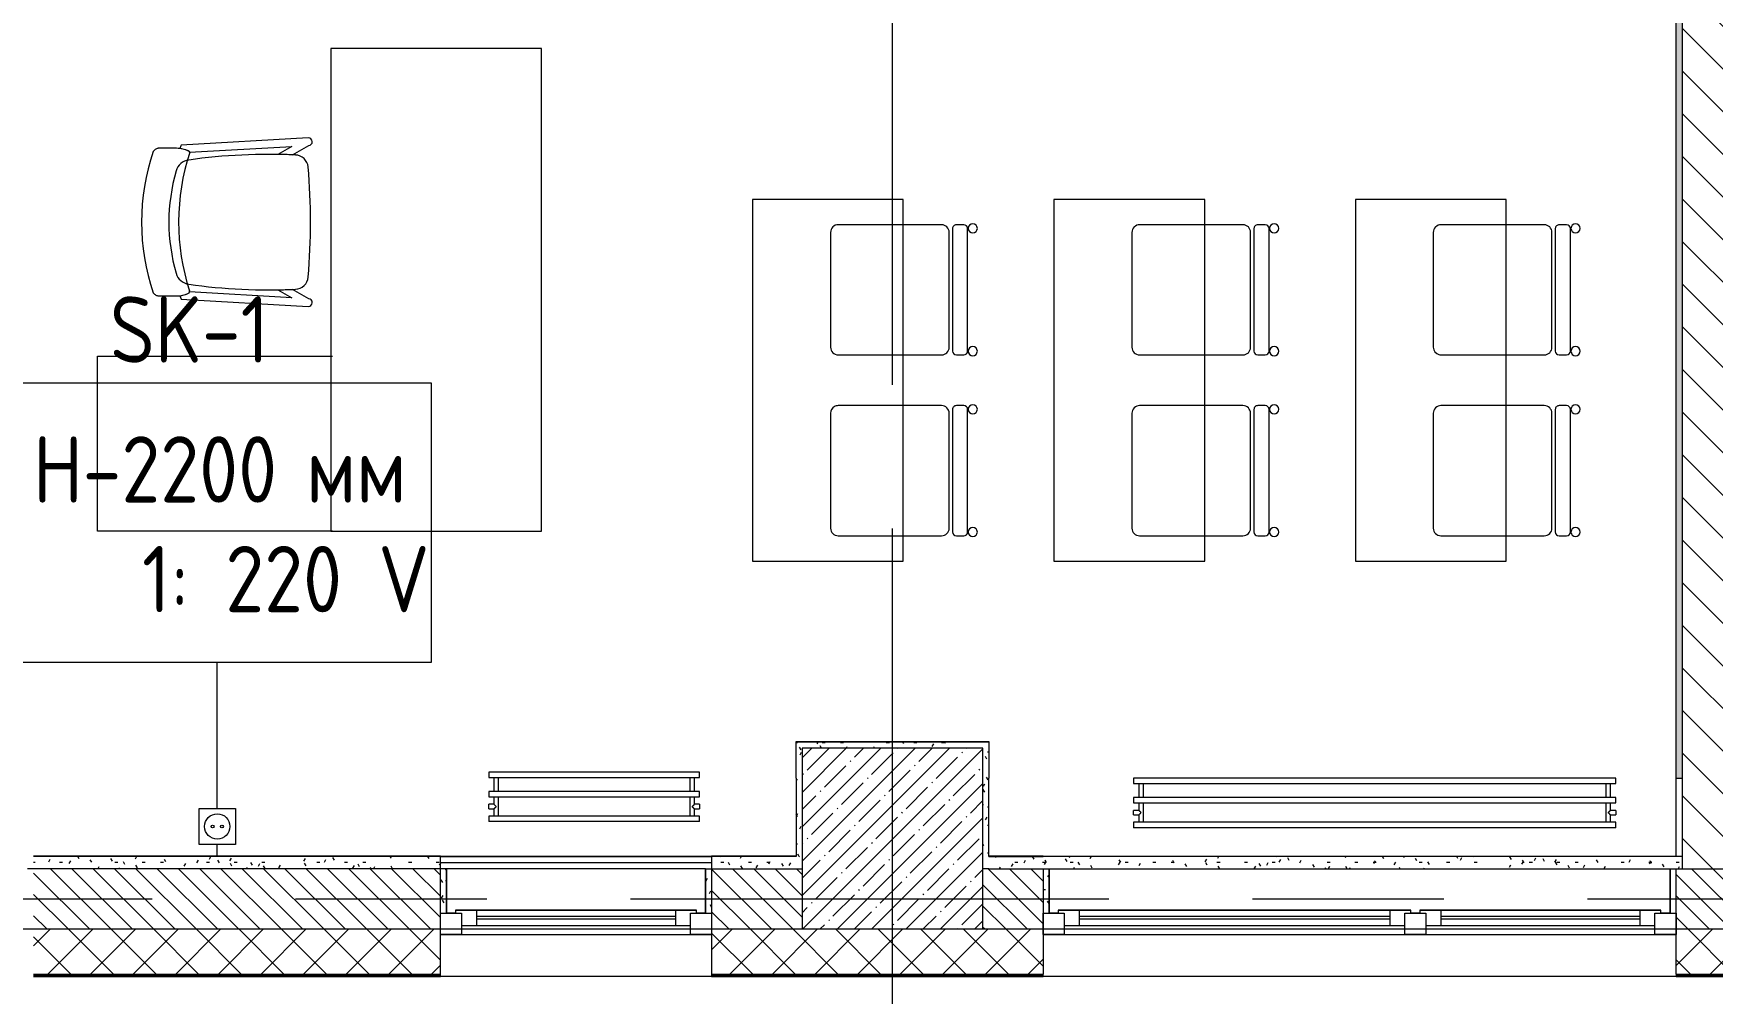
# Model space of a CAD drawing. Header units: millimetres. Extents: x -5714 to 188114, y -8553 to 29000.
# Drawn here: x 19360 to 24931, y -314 to 2870 of the extents above; entities that cross this region are included whole.
import ezdxf

# ---------------------------------------------------------------- set-up
doc = ezdxf.new("R2010")
doc.units = ezdxf.units.MM
doc.linetypes.add('Осевая', pattern=[3175, 635, -476.25, 1587.5, -476.25])
for name, color, linetype, lineweight in [('A-DETL', 7, 'Continuous', 9), ('A-DETL-GENF', 7, 'Continuous', 9), ('A-GLAZ', 7, 'Continuous', 9), ('A-GLAZ-1', 7, 'Continuous', 13), ('A-WALL', 7, 'Continuous', 9), ('E-ELEC-FIXT-IDEN', 7, 'Continuous', 9), ('I-WALL', 7, 'Continuous', 9), ('M-EQPM', 7, 'Continuous', 9), ('S-COLS', 7, 'Continuous', 9), ('Оси', 7, 'Continuous', 9), ('Оси-2', 7, 'Осевая', 9), ('Электрические приборы', 7, 'Continuous', 9)]:
    doc.layers.add(name, color=color, linetype=linetype, lineweight=lineweight)
for name, color, linetype, lineweight, true_color in [('A-WALL-1', 7, 'Continuous', 9, 0x3c3c3c), ('A-WALL-FNSH-1', 7, 'Continuous', 9, 0x3c3c3c), ('I-FURN-1', 7, 'Continuous', 9, 0xf0f0f0), ('Оси розеток', 7, 'Continuous', 9, 0xff1e23)]:
    doc.layers.add(name, color=color, linetype=linetype, lineweight=lineweight, true_color=true_color)
doc.styles.add('GOST Common_1', font='GOST_Common.ttf', dxfattribs={"width": 0.9, "height": 220})
pattern_1 = [(0, (0, 0), (121.92, 30.48), [10.058, -81.382, 10.058, -81.382, -487.68]), (0, (0, 0), (121.92, 30.48), [-182.88, 10.058, -172.822, 10.058, -81.382, -213.36]), (0, (0, 0), (121.92, 30.48), [-457.2, 10.058, -50.902, 10.058, -142.342]), (120, (45.72, 15.24), (-87.356454, 90.345817), [10.058, -81.382, 10.058, -81.382, -487.68]), (120, (45.72, 15.24), (-87.356454, 90.345817), [-182.88, 10.058, -172.822, 10.058, -81.382, -213.36]), (120, (45.72, 15.24), (-87.356454, 90.345817), [-457.2, 10.058, -50.902, 10.058, -142.342]), (240, (60.96, 76.2), (-34.563546, -120.825817), [10.058, -81.382, 10.058, -81.382, -487.68]), (240, (60.96, 76.2), (-34.563546, -120.825817), [-182.88, 10.058, -172.822, 10.058, -81.382, -213.36]), (240, (60.96, 76.2), (-34.563546, -120.825817), [-457.2, 10.058, -50.902, 10.058, -142.342])]

# ---------------------------------------------------------------- blocks, each defined once
blk = doc.blocks.new('120_Окно_СКБ_1Ст - 120_Окно_СКБ_1Ст 900х2500_h_-20664874-План размещения напольных электротехнических лючков и розеток 3 этажа в осях 1-12')
at = {"layer": 'A-GLAZ'}
for p, q in [((450, -57), (-450, -57)), ((-330, -107), (330, -107)), ((-430, -127), (-400, -127)), ((330, -117), (-330, -117)), ((400, -127), (430, -127))]:
    blk.add_line(p, q, dxfattribs=at)
at = {"layer": 'A-GLAZ-1'}
for p, q in [((-450, -127), (-450, -57)), ((-450, -57), (-380, -57)), ((-380, -57), (-380, -127)), ((380, -87), (-380, -87)), ((-380, -87), (-380, -127)), ((-330, -137), (-330, -87)), ((330, -137), (330, -87)), ((380, -127), (380, -57)), ((380, -57), (450, -57)), ((380, -127), (380, -87)), ((450, -57), (450, -127)), ((-380, -127), (-450, -127)), ((-380, -127), (-400, -127)), ((-400, -127), (-400, -137)), ((-400, -137), (400, -137)), ((400, -137), (-400, -137)), ((450, -127), (380, -127)), ((400, -127), (380, -127)), ((400, -137), (400, -127))]:
    blk.add_line(p, q, dxfattribs=at)
blk = doc.blocks.new('120_Окно_СКБ_2Ст - 120_Окно_СКБ_2Ст 2100х2500 _мал створка СЛЕВА_-22446485-План размещения напольных электротехнических лючков и розеток 3 этажа в осях 1-12')
at = {"layer": 'A-GLAZ'}
for p, q in [((1050, -57), (-1050, -57)), ((-930, -107), (-270, -107)), ((-100, -107), (930, -107)), ((-1030, -127), (-1000, -127)), ((-270, -117), (-930, -117)), ((-200, -127), (-170, -127)), ((930, -117), (-100, -117)), ((1000, -127), (1030, -127))]:
    blk.add_line(p, q, dxfattribs=at)
at = {"layer": 'A-GLAZ-1'}
for p, q in [((-1050, -127), (-1050, -57)), ((-1050, -57), (-980, -57)), ((-980, -57), (-980, -127)), ((-220, -87), (-980, -87)), ((-980, -87), (-980, -127)), ((-930, -137), (-930, -87)), ((-270, -137), (-270, -87)), ((-220, -127), (-220, -57)), ((-220, -57), (-150, -57)), ((-220, -127), (-220, -87)), ((-150, -57), (-150, -127)), ((980, -87), (-150, -87)), ((-150, -87), (-150, -127)), ((-100, -137), (-100, -87)), ((930, -137), (930, -87)), ((980, -127), (980, -57)), ((980, -57), (1050, -57)), ((980, -127), (980, -87)), ((1050, -57), (1050, -127)), ((-980, -127), (-1050, -127)), ((-980, -127), (-1000, -127)), ((-1000, -127), (-1000, -137)), ((-1000, -137), (-200, -137)), ((-200, -137), (-1000, -137)), ((-150, -127), (-220, -127)), ((-200, -127), (-220, -127)), ((-200, -137), (-200, -127)), ((-150, -127), (-170, -127)), ((-170, -127), (-170, -137)), ((-170, -137), (1000, -137)), ((1000, -137), (-170, -137)), ((1050, -127), (980, -127)), ((1000, -127), (980, -127)), ((1000, -137), (1000, -127))]:
    blk.add_line(p, q, dxfattribs=at)
blk = doc.blocks.new('BSC_Колонна _Прямоугольная - 600х600-V32-План размещения напольных электротехнических лючков и розеток 3 этажа в осях 1-12')
at = {"layer": 'S-COLS'}
h = blk.add_hatch(dxfattribs=at)
h.set_pattern_fill('FP_26', color=256, style=0, pattern_type=2)
h.set_pattern_definition([(45, (-22210, -200), (-57.02463, 57.02463), []), (45, (-22152.975, -200), (-57.02463, 57.02463), [100.806, -20.161, 3.353, -16.808])])
h.paths.add_polyline_path([(-300, -300), (300, -300), (300, 300), (-300, 300), (-300, -46.9)])
for p, q in [((300, 300), (-300, 300)), ((-300, 300), (-300, -300)), ((300, -300), (300, 300)), ((-300, -300), (300, -300))]:
    blk.add_line(p, q, dxfattribs=at)
blk = doc.blocks.new('Chair_1 noor 78578 - 1_4-25422005-План размещения напольных электротехнических лючков и розеток 3 этажа в осях 1-12')
at = {"layer": 'I-FURN-1'}
for p, q in [((-130.5, 405.7), (-130.5, 344.8)), ((359.1, 344.8), (359.1, 405.7)), ((-141.2, 329.7), (-165.1, -92)), ((-136.5, -37.1), (-117.3, 302)), ((345.9, 302), (365.1, -37.1)), ((393.7, -92), (369.8, 329.7)), ((-110.2, 8.6), (-136.5, -37.1)), ((365.1, -37.1), (338.8, 8.6)), ((-139.7, -93.5), (-108.8, -39.9)), ((337.4, -39.9), (368.3, -93.5))]:
    blk.add_line(p, q, dxfattribs=at)
for centre, radius, start, end in [((114.3, -271.9), 732.8, 71.3174, 108.6833), ((114.3, -279.3), 660.4, 111.7, 112.7563), ((-37.4, 344.8), 93.1, 180, 204.9864), ((-37.4, 344.8), 93.1, 186.4785, 204.9864), ((114.3, -408), 746, 71.9445, 107.8276), ((-41.4, 297.5), 50.8, 106.1735, 171.9659), ((114.3, -239.2), 609.6, 73.8265, 106.1735), ((270, 297.5), 50.8, 8.0341, 73.8265), ((266, 344.8), 93.1, 334.477, 360), ((266, 344.8), 93.1, 335.0136, 353.5215), ((114.3, -279.3), 660.4, 67.2437, 68.3), ((-116, 308.2), 6.35, 204.9864, 258.4091), ((-116, 308.2), 6.35, 204.9864, 287.8276), ((1798.9, 37.7), 1909.3, 171.9659, 182.6261), ((-1570.3, 37.7), 1909.3, 357.3739, 8.0341), ((344.3, 307.4), 6.35, 281.4186, 334.477), ((344.6, 308.2), 6.35, 281.5909, 335.0136), ((1798.9, 37.7), 1909.3, 180.8761, 182.3307), ((-1570.3, 37.7), 1909.3, 357.6693, 359.1239), ((-64, -47.7), 44.5, 182.6261, 265.0912), ((292.6, -47.7), 44.4, 275.9396, 357.3739), ((-152.4, -92.7), 12.7, 176.75, 356.75), ((114.8, 2033.8), 2133.6, 265.0912, 274.9044), ((381, -92.7), 12.7, 183.25, 3.25)]:
    blk.add_arc(centre, radius, start, end, dxfattribs=at)
for points in [[(-120.4, 422.3), (-122, 420.8), (-124.7, 417.8), (-127.8, 413.5), (-129.8, 409.4), (-130.4, 406.9), (-130.5, 405.7)], [(359.1, 405.7), (359, 406.9), (358.4, 409.4), (356.4, 413.5), (353.3, 417.8), (350.6, 420.8), (349, 422.3)]]:
    blk.add_open_spline(points, degree=3, dxfattribs=at)
blk = doc.blocks.new('Стол базовый прямоугольный - 1_3-25460678-План размещения напольных электротехнических лючков и розеток 3 этажа в осях 1-12')
at = {"layer": 'I-FURN-1'}
for p, q in [((800, 350), (-800, 350)), ((-800, 350), (-800, -350)), ((800, -350), (800, 350)), ((-800, -350), (800, -350))]:
    blk.add_line(p, q, dxfattribs=at)
blk = doc.blocks.new('Стул Breuer - 1_9а-25403171-План размещения напольных электротехнических лючков и розеток 3 этажа в осях 1-12')
at = {"layer": 'I-FURN-1'}
for p, q in [((190.5, 241.3), (-190.5, 241.3)), ((-215.9, 215.9), (-215.9, 0)), ((215.9, 0), (215.9, 215.9)), ((-215.9, 0), (-215.9, -127)), ((215.9, -127), (215.9, 0)), ((203.2, -163.5), (-203.2, -163.5)), ((-190.5, -152.4), (190.5, -152.4)), ((-215.9, -176.2), (-215.9, -200.8)), ((-203.2, -213.5), (203.2, -213.5)), ((215.9, -200.8), (215.9, -176.2))]:
    blk.add_line(p, q, dxfattribs=at)
for centre, radius, start, end in [((-190.5, 215.9), 25.4, 90, 180), ((190.5, 215.9), 25.4, 0, 90), ((-190.5, -127), 25.4, 180, 270), ((-203.2, -176.2), 12.7, 90, 180), ((190.5, -127), 25.4, 270, 360), ((203.2, -176.2), 12.7, 360, 90), ((-203.5, -230.6), 15.1, 360, 180), ((-203.2, -200.8), 12.7, 180, 270), ((203.7, -230.6), 15.1, 360, 180), ((203.2, -200.8), 12.7, 270, 360), ((-203.5, -230.6), 15.1, 180, 360), ((203.7, -230.6), 15.1, 180, 360)]:
    blk.add_arc(centre, radius, start, end, dxfattribs=at)
blk = doc.blocks.new('Стул Breuer - 1_9а-V72-План размещения напольных электротехнических лючков и розеток 3 этажа в осях 1-12')
at = {"layer": 'I-FURN-1'}
for p, q in [((190.5, 241.3), (-190.5, 241.3)), ((-215.9, 215.9), (-215.9, 0)), ((215.9, 0), (215.9, 215.9)), ((-215.9, 0), (-215.9, -127)), ((215.9, -127), (215.9, 0)), ((203.2, -163.5), (-203.2, -163.5)), ((-190.5, -152.4), (190.5, -152.4)), ((-215.9, -176.2), (-215.9, -200.8)), ((-203.2, -213.5), (203.2, -213.5)), ((215.9, -200.8), (215.9, -176.2))]:
    blk.add_line(p, q, dxfattribs=at)
for centre, radius, start, end in [((-190.5, 215.9), 25.4, 90, 180), ((190.5, 215.9), 25.4, 30, 90), ((190.5, 215.9), 25.4, 0, 30), ((-190.5, -127), 25.4, 180, 270), ((-203.2, -176.2), 12.7, 90, 180), ((190.5, -127), 25.4, 270, 360), ((203.2, -176.2), 12.7, 360, 90), ((-203.5, -230.6), 15.1, 360, 180), ((-203.2, -200.8), 12.7, 180, 270), ((203.7, -230.6), 15.1, 360, 180), ((203.2, -200.8), 12.7, 270, 360), ((-203.5, -230.6), 15.1, 180, 360), ((203.7, -230.6), 15.1, 180, 360)]:
    blk.add_arc(centre, radius, start, end, dxfattribs=at)
blk = doc.blocks.new('Стул Breuer - 1_9а-V50-План размещения напольных электротехнических лючков и розеток 3 этажа в осях 1-12')
at = {"layer": 'I-FURN-1'}
for p, q in [((190.5, 241.3), (-190.5, 241.3)), ((-215.9, 215.9), (-215.9, 0)), ((215.9, 0), (215.9, 215.9)), ((-215.9, 0), (-215.9, -127)), ((215.9, -127), (215.9, 0)), ((203.2, -163.5), (-203.2, -163.5)), ((-190.5, -152.4), (190.5, -152.4)), ((-215.9, -176.2), (-215.9, -200.8)), ((-203.2, -213.5), (203.2, -213.5)), ((215.9, -200.8), (215.9, -176.2))]:
    blk.add_line(p, q, dxfattribs=at)
for centre, radius, start, end in [((-190.5, 215.9), 25.4, 90, 165), ((190.5, 215.9), 25.4, 0, 90), ((-190.5, 215.9), 25.4, 165, 180), ((-190.5, -127), 25.4, 180, 270), ((-203.2, -176.2), 12.7, 90, 180), ((190.5, -127), 25.4, 270, 360), ((203.2, -176.2), 12.7, 360, 90), ((-203.5, -230.6), 15.1, 360, 180), ((-203.2, -200.8), 12.7, 180, 270), ((203.7, -230.6), 15.1, 360, 180), ((203.2, -200.8), 12.7, 270, 360), ((-203.5, -230.6), 15.1, 180, 360), ((203.7, -230.6), 15.1, 180, 360)]:
    blk.add_arc(centre, radius, start, end, dxfattribs=at)
blk = doc.blocks.new('Стол базовый прямоугольный - 1_6-26174022-План размещения напольных электротехнических лючков и розеток 3 этажа в осях 1-12')
at = {"layer": 'I-FURN-1'}
for p, q in [((600, 250), (-600, 250)), ((-600, 250), (-600, -250)), ((600, -250), (600, 250)), ((-600, -250), (600, -250))]:
    blk.add_line(p, q, dxfattribs=at)
blk = doc.blocks.new('Блок Розеток и Выключателей - Блок Розеток и Выключателей_SK1-27362739-План размещения напольных электротехнических лючков и розеток 3 этажа в осях 1-12')
at = {"layer": 'A-DETL-GENF'}
for p, q in [((-60, -40), (60, -40)), ((-60, -160), (-60, -40)), ((60, -40), (60, -160)), ((60, -160), (-60, -160))]:
    blk.add_line(p, q, dxfattribs=at)
for centre, radius in [((0, -100), 42), ((-15.6, -100), 4.8), ((15.6, -100), 4.8)]:
    blk.add_circle(centre, radius, dxfattribs=at)
at = {"layer": 'Оси розеток'}
blk.add_line((0, 0), (0, -40), dxfattribs=at)
blk = doc.blocks.new('radiator_prado_classic_z_tip_30_po exemplyaru - Classic Z Тип 30-500-30677900-План размещения напольных электротехнических лючков и розеток 3 этажа в осях 1-12')
at = {"layer": 'M-EQPM'}
for p, q in [((0, 228), (0, 210)), ((700, 228), (0, 228)), ((700, 210), (700, 228)), ((0, 210), (700, 210)), ((17.5, 210), (17.5, 164)), ((32.5, 164), (32.5, 210)), ((667.5, 210), (667.5, 164)), ((682.5, 164), (682.5, 210)), ((700, 164), (0, 164)), ((0, 164), (0, 146)), ((0, 146), (700, 146)), ((17.5, 121.5), (0, 121.5)), ((17.5, 121.5), (0, 121.5)), ((0, 121.5), (0, 121.2)), ((0, 106.5), (0, 121.5)), ((0, 121.2), (0, 121.2)), ((17.5, 146), (17.5, 121.5)), ((32.5, 82), (32.5, 146)), ((667.5, 146), (667.5, 82)), ((682.5, 121.5), (682.5, 146)), ((700, 121.5), (682.5, 121.5)), ((700, 121.5), (682.5, 121.5)), ((700, 146), (700, 164)), ((700, 121.5), (700, 106.5)), ((700, 121.2), (700, 121.5)), ((700, 121.5), (700, 121.2)), ((700, 121.2), (700, 121.5)), ((0, 106.8), (0, 106.5)), ((0, 106.8), (0, 106.8)), ((0, 106.5), (17.5, 106.5)), ((0, 106.5), (17.5, 106.5)), ((700, 82), (0, 82)), ((0, 82), (0, 64)), ((700, 64), (0, 64)), ((17.5, 106.5), (17.5, 82)), ((682.5, 82), (682.5, 106.5)), ((682.5, 106.5), (700, 106.5)), ((682.5, 106.5), (700, 106.5)), ((700, 106.5), (700, 106.8)), ((700, 106.8), (700, 106.5)), ((700, 106.5), (700, 106.8)), ((700, 64), (700, 82))]:
    blk.add_line(p, q, dxfattribs=at)
for points, knots in [([(25, 114), (24.5, 114.5), (23.6, 115.4), (22.4, 116.6), (21.6, 117.4), (21.1, 117.9), (20.8, 118.2), (20.5, 118.5), (20.2, 118.8), (19.8, 119.1), (19.6, 119.4), (19.3, 119.7), (19, 120), (18.7, 120.3), (18.5, 120.5), (18.3, 120.7), (18.1, 120.9), (17.9, 121.1), (17.8, 121.2), (17.7, 121.3), (17.5, 121.5), (17.5, 121.5), (17.5, 121.5)], [0, 0, 0, 0, 0.142857, 0.285714, 0.357143, 0.392857, 0.428571, 0.464286, 0.5, 0.535714, 0.571429, 0.607143, 0.642857, 0.678571, 0.714286, 0.75, 0.785714, 0.821429, 0.857143, 0.892857, 0.928571, 1, 1, 1, 1]), ([(17.5, 106.5), (17.5, 106.5), (17.5, 106.5), (17.7, 106.7), (17.8, 106.8), (17.9, 106.9), (18.1, 107.1), (18.3, 107.3), (18.5, 107.5), (18.7, 107.7), (19, 108), (19.3, 108.3), (19.6, 108.6), (19.8, 108.9), (20.3, 109.3), (20.7, 109.7), (21.1, 110.1), (21.6, 110.6), (22.4, 111.4), (23.6, 112.6), (24.5, 113.5), (25, 114)], [0, 0, 0, 0, 0.071429, 0.107143, 0.142857, 0.178571, 0.214286, 0.25, 0.285714, 0.321429, 0.357143, 0.392857, 0.428571, 0.464286, 0.5, 0.571429, 0.607143, 0.642857, 0.714286, 0.857143, 1, 1, 1, 1]), ([(675, 114), (675.5, 114.5), (676.4, 115.4), (677.6, 116.6), (678.4, 117.4), (678.9, 117.9), (679.2, 118.2), (679.5, 118.5), (679.8, 118.8), (680.1, 119.2), (680.4, 119.4), (680.7, 119.7), (681, 120), (681.3, 120.3), (681.5, 120.5), (681.7, 120.7), (681.9, 120.9), (682.1, 121.1), (682.2, 121.2), (682.3, 121.3), (682.5, 121.5), (682.5, 121.5), (682.5, 121.5)], [0, 0, 0, 0, 0.142857, 0.285714, 0.357143, 0.392857, 0.428571, 0.464286, 0.5, 0.535714, 0.571429, 0.607143, 0.642857, 0.678571, 0.714286, 0.75, 0.785714, 0.821429, 0.857143, 0.892857, 0.928571, 1, 1, 1, 1]), ([(682.5, 106.5), (682.5, 106.5), (682.5, 106.5), (682.3, 106.7), (682.2, 106.8), (682.1, 106.9), (681.9, 107.1), (681.7, 107.3), (681.5, 107.5), (681.3, 107.7), (681, 108), (680.7, 108.3), (680.4, 108.6), (680.1, 108.8), (679.7, 109.3), (679.3, 109.7), (678.9, 110.1), (678.4, 110.6), (677.6, 111.4), (676.4, 112.6), (675.5, 113.5), (675, 114)], [0, 0, 0, 0, 0.071429, 0.107143, 0.142857, 0.178571, 0.214286, 0.25, 0.285714, 0.321429, 0.357143, 0.392857, 0.428571, 0.464286, 0.5, 0.571429, 0.607143, 0.642857, 0.714286, 0.857143, 1, 1, 1, 1])]:
    blk.add_open_spline(points, degree=3, knots=knots, dxfattribs=at)
blk = doc.blocks.new('radiator_prado_classic_z_tip_30_po exemplyaru - Classic Z Тип 30-500-30677899-План размещения напольных электротехнических лючков и розеток 3 этажа в осях 1-12')
at = {"layer": 'M-EQPM'}
for p, q in [((0, 228), (0, 210)), ((1600, 228), (0, 228)), ((1600, 210), (1600, 228)), ((0, 210), (1600, 210)), ((17.5, 210), (17.5, 164)), ((32.5, 164), (32.5, 210)), ((1567.5, 210), (1567.5, 164)), ((1582.5, 164), (1582.5, 210)), ((1600, 164), (0, 164)), ((0, 164), (0, 146)), ((0, 146), (1600, 146)), ((17.5, 121.5), (0, 121.5)), ((17.5, 121.5), (0, 121.5)), ((0, 121.5), (0, 121.2)), ((0, 106.5), (0, 121.5)), ((0, 121.2), (0, 121.2)), ((17.5, 146), (17.5, 121.5)), ((32.5, 82), (32.5, 146)), ((1567.5, 146), (1567.5, 82)), ((1582.5, 121.5), (1582.5, 146)), ((1600, 121.5), (1582.5, 121.5)), ((1600, 121.5), (1582.5, 121.5)), ((1600, 146), (1600, 164)), ((1600, 121.5), (1600, 106.5)), ((1600, 121.2), (1600, 121.5)), ((1600, 121.5), (1600, 121.2)), ((1600, 121.2), (1600, 121.5)), ((0, 106.8), (0, 106.5)), ((0, 106.8), (0, 106.8)), ((0, 106.5), (17.5, 106.5)), ((0, 106.5), (17.5, 106.5)), ((1600, 82), (0, 82)), ((0, 82), (0, 64)), ((1600, 64), (0, 64)), ((17.5, 106.5), (17.5, 82)), ((1582.5, 82), (1582.5, 106.5)), ((1582.5, 106.5), (1600, 106.5)), ((1582.5, 106.5), (1600, 106.5)), ((1600, 106.5), (1600, 106.8)), ((1600, 106.8), (1600, 106.5)), ((1600, 106.5), (1600, 106.8)), ((1600, 64), (1600, 82))]:
    blk.add_line(p, q, dxfattribs=at)
for points, knots in [([(25, 114), (24.5, 114.5), (23.6, 115.4), (22.4, 116.6), (21.6, 117.4), (21.1, 117.9), (20.8, 118.2), (20.5, 118.5), (20.2, 118.8), (19.8, 119.1), (19.6, 119.4), (19.3, 119.7), (19, 120), (18.7, 120.3), (18.5, 120.5), (18.3, 120.7), (18.1, 120.9), (17.9, 121.1), (17.8, 121.2), (17.7, 121.3), (17.5, 121.5), (17.5, 121.5), (17.5, 121.5)], [0, 0, 0, 0, 0.142857, 0.285714, 0.357143, 0.392857, 0.428571, 0.464286, 0.5, 0.535714, 0.571429, 0.607143, 0.642857, 0.678571, 0.714286, 0.75, 0.785714, 0.821429, 0.857143, 0.892857, 0.928571, 1, 1, 1, 1]), ([(17.5, 106.5), (17.5, 106.5), (17.5, 106.5), (17.7, 106.7), (17.8, 106.8), (17.9, 106.9), (18.1, 107.1), (18.3, 107.3), (18.5, 107.5), (18.7, 107.7), (19, 108), (19.3, 108.3), (19.6, 108.6), (19.8, 108.9), (20.3, 109.3), (20.7, 109.7), (21.1, 110.1), (21.6, 110.6), (22.4, 111.4), (23.6, 112.6), (24.5, 113.5), (25, 114)], [0, 0, 0, 0, 0.071429, 0.107143, 0.142857, 0.178571, 0.214286, 0.25, 0.285714, 0.321429, 0.357143, 0.392857, 0.428571, 0.464286, 0.5, 0.571429, 0.607143, 0.642857, 0.714286, 0.857143, 1, 1, 1, 1]), ([(1575, 114), (1575.5, 114.5), (1576.4, 115.4), (1577.6, 116.6), (1578.4, 117.4), (1578.9, 117.9), (1579.2, 118.2), (1579.5, 118.5), (1579.8, 118.8), (1580.1, 119.2), (1580.4, 119.4), (1580.7, 119.7), (1581, 120), (1581.3, 120.3), (1581.5, 120.5), (1581.7, 120.7), (1581.9, 120.9), (1582.1, 121.1), (1582.2, 121.2), (1582.3, 121.3), (1582.5, 121.5), (1582.5, 121.5), (1582.5, 121.5)], [0, 0, 0, 0, 0.142857, 0.285714, 0.357143, 0.392857, 0.428571, 0.464286, 0.5, 0.535714, 0.571429, 0.607143, 0.642857, 0.678571, 0.714286, 0.75, 0.785714, 0.821429, 0.857143, 0.892857, 0.928571, 1, 1, 1, 1]), ([(1582.5, 106.5), (1582.5, 106.5), (1582.5, 106.5), (1582.3, 106.7), (1582.2, 106.8), (1582.1, 106.9), (1581.9, 107.1), (1581.7, 107.3), (1581.5, 107.5), (1581.3, 107.7), (1581, 108), (1580.7, 108.3), (1580.4, 108.6), (1580.1, 108.8), (1579.7, 109.3), (1579.3, 109.7), (1578.9, 110.1), (1578.4, 110.6), (1577.6, 111.4), (1576.4, 112.6), (1575.5, 113.5), (1575, 114)], [0, 0, 0, 0, 0.071429, 0.107143, 0.142857, 0.178571, 0.214286, 0.25, 0.285714, 0.321429, 0.357143, 0.392857, 0.428571, 0.464286, 0.5, 0.571429, 0.607143, 0.642857, 0.714286, 0.857143, 1, 1, 1, 1])]:
    blk.add_open_spline(points, degree=3, knots=knots, dxfattribs=at)

msp = doc.modelspace()

# ---------------------------------------------------------------- hatches: boundary and pattern name
at = {"layer": 'A-WALL'}
h = msp.add_hatch(dxfattribs=at)
h.set_pattern_fill('FP_7', color=256, style=0, pattern_type=2)
h.set_pattern_definition([(135, (0, 0), (-35.35534, -35.35534), [])])
h.paths.add_polyline_path([(37423, -100), (37990, -100), (37990, 100), (37423, 100)])
h.paths.add_polyline_path([(36523, -100), (36523, 100), (35970, 100), (35970, -100), (36067.3, -100)])
h.paths.add_polyline_path([(33870, -100), (33870, 100), (33610, 100), (33610, -100)])
h.paths.add_polyline_path([(32110, -100), (32110, 100), (30882.8, 100), (30882.8, -100), (32028.8, -100)])
h.paths.add_polyline_path([(29982.8, -100), (29982.8, 100), (29809.7, 100), (29809.7, -100)])
h.paths.add_polyline_path([(26160, -100), (26409.7, -100), (26409.7, 100), (26160, 100), (26160, -41.2)])
h.paths.add_polyline_path([(25298.1, -100), (25560, -100), (25560, 100), (24810, 100), (24810, -100)])
h.paths.add_polyline_path([(22710, -100), (22710, 100), (22510, 100), (22510, -100), (22605.8, -100)])
h.paths.add_polyline_path([(20710, -100), (20710, 100), (19360, 100), (19360, -100), (19913.5, -100)])
h.paths.add_polyline_path([(21910, -100), (21910, 100), (21610, 100), (21610, -100)])
h.paths.add_polyline_path([(16510, -100), (17260, -100), (17260, 100), (16510, 100)])
h.paths.add_polyline_path([(15610, -100), (15610, 100), (14860, 100), (14860, -100)])
h.paths.add_polyline_path([(12010, -100), (12160, -100), (12160, 100), (12010, 100)])
h.paths.add_polyline_path([(11110, -100), (11110, 100), (10359.7, 100), (10359.7, -100)])
h.paths.add_polyline_path([(7660, -100), (7660, 100), (6830, 100), (6830, -100)])
h = msp.add_hatch(dxfattribs=at)
h.set_pattern_fill('FP_9', color=256, style=0, pattern_type=2)
h.set_pattern_definition([(45, (0, 0), (-70.71068, 70.71068), []), (135, (0, 0), (-70.71068, -70.71068), [])])
h.paths.add_polyline_path([(37990, -250), (38282.7, -250), (38282.7, -100), (37423, -100), (37423, -250)])
h.paths.add_polyline_path([(36067.3, -250), (36523, -250), (36523, -100), (35970, -100), (35970, -250)])
h.paths.add_polyline_path([(33870, -250), (33870, -100), (33010, -100), (33010, -250), (33610, -250)])
h.paths.add_polyline_path([(32110, -250), (32110, -100), (30882.8, -100), (30882.8, -250), (32028.8, -250)])
h.paths.add_polyline_path([(29809.7, -250), (29982.8, -250), (29982.8, -100), (29209.7, -100), (29209.7, -250)])
h.paths.add_polyline_path([(26160, -250), (26409.7, -250), (26409.7, -100), (24810, -100), (24810, -250), (25560, -250)])
h.paths.add_polyline_path([(22710, -250), (22710, -100), (21610, -100), (21610, -250), (22605.8, -250)])
h.paths.add_polyline_path([(20710, -250), (20710, -100), (19360, -100), (19360, -250), (19913.5, -250)])
h.paths.add_polyline_path([(15610, -250), (15610, -100), (14860, -100), (14860, -250)])
h.paths.add_polyline_path([(17221.2, -250), (17260, -250), (17260, -100), (16510, -100), (16510, -250)])
h.paths.add_polyline_path([(12760, -250), (12760, -100), (12010, -100), (12010, -250)])
h.paths.add_polyline_path([(10359.7, -250), (11110, -250), (11110, -100), (10359.7, -100)])
h.paths.add_polyline_path([(8259.7, -250), (8259.7, -100), (6830, -100), (6830, -250)])
h.paths.add_polyline_path([(3730, -250), (3730, -100), (-260, -100), (-260, -250), (1067.4, -250)])
at = {"layer": 'I-WALL'}
h = msp.add_hatch(dxfattribs=at)
h.set_pattern_fill('FP_35', color=256, style=0, pattern_type=2)
h.set_pattern_definition(pattern_1)
h.paths.add_polyline_path([(24810.7, 400), (24830.7, 400), (24830.7, 7700), (24810.7, 7700), (24810.7, 1208.3)])
h = msp.add_hatch(dxfattribs=at)
h.set_pattern_fill('FP_8', color=256, style=0, pattern_type=2)
h.set_pattern_definition([(135, (0, 0), (-70.71068, -70.71068), [])])
h.paths.add_polyline_path([(24830.7, 100), (25030.7, 100), (25030.7, 7700), (24830.7, 7700), (24830.7, 140)])
h = msp.add_hatch(dxfattribs=at)
h.set_pattern_fill('FP_35', color=256, style=0, pattern_type=2)
h.set_pattern_definition(pattern_1)
h.paths.add_polyline_path([(21890, 140), (21910, 140), (21910, 520), (21890, 520), (21890, 141)])
h = msp.add_hatch(dxfattribs=at)
h.set_pattern_fill('FP_35', color=256, style=0, pattern_type=2)
h.set_pattern_definition(pattern_1)
h.paths.add_polyline_path([(22510, 500), (22530, 500), (22530, 520), (21910, 520), (21910, 500), (21932.7, 500)])
h = msp.add_hatch(dxfattribs=at)
h.set_pattern_fill('FP_35', color=256, style=0, pattern_type=2)
h.set_pattern_definition(pattern_1)
h.paths.add_polyline_path([(22510, 100), (22530, 100), (22530, 500), (22510, 500), (22510, 153.1)])
h = msp.add_hatch(dxfattribs=at)
h.set_pattern_fill('FP_35', color=256, style=0, pattern_type=2)
h.set_pattern_definition(pattern_1)
h.paths.add_polyline_path([(20710, 100), (20710, 140), (19360, 140), (19360, 100), (19913.5, 100)])
h.paths.add_polyline_path([(21610, 100), (21910, 100), (21910, 140), (21610, 140)])
h = msp.add_hatch(dxfattribs=at)
h.set_pattern_fill('FP_35', color=256, style=0, pattern_type=2)
h.set_pattern_definition(pattern_1)
h.paths.add_polyline_path([(24810, 100), (24830.7, 100), (24830.7, 140), (22530, 140), (22530, 100), (23951.9, 100)])
h = msp.add_hatch(dxfattribs=at)
h.set_pattern_fill('FP_35', color=256, style=0, pattern_type=2)
h.set_pattern_definition(pattern_1)
h.paths.add_polyline_path([(20730, -48), (20730, 100), (20710, 100), (20710, -48)])
h = msp.add_hatch(dxfattribs=at)
h.set_pattern_fill('FP_35', color=256, style=0, pattern_type=2)
h.set_pattern_definition(pattern_1)
h.paths.add_polyline_path([(21610, -48), (21610, 100), (21590, 100), (21590, -48)])
h = msp.add_hatch(dxfattribs=at)
h.set_pattern_fill('FP_35', color=256, style=0, pattern_type=2)
h.set_pattern_definition(pattern_1)
h.paths.add_polyline_path([(22730, -48), (22730, 100), (22710, 100), (22710, -48)])
h = msp.add_hatch(dxfattribs=at)
h.set_pattern_fill('FP_35', color=256, style=0, pattern_type=2)
h.set_pattern_definition(pattern_1)
h.paths.add_polyline_path([(24810, -48), (24810, 100), (24790, 100), (24790, -48)])

# ---------------------------------------------------------------- linework, layer by layer
at = {"layer": 'A-DETL'}
for p, q in [((19572.2, 1800.1), (20352.2, 1800.1)), ((19572.2, 1220.1), (19572.2, 1800.1)), ((20352.2, 1220.1), (19572.2, 1220.1))]:
    msp.add_line(p, q, dxfattribs=at)
at = {"layer": 'A-WALL'}
for p, q in [((21890, 140), (21610, 140)), ((20730, 100), (19340, 100)), ((21590, 100), (21910, 100)), ((22530, 100), (22510, 100)), ((24830.7, 100), (25560, 100)), ((12010, -100), (21910, -100)), ((22510, -100), (25560, -100)), ((19360, -250), (20710, -250)), ((19360, -253), (20710, -253)), ((21610, -258), (20710, -258)), ((21610, -250), (22710, -250)), ((21610, -253), (22710, -253)), ((24810, -258), (22710, -258)), ((24810, -250), (26409.7, -250)), ((24810, -253), (26409.7, -253))]:
    msp.add_line(p, q, dxfattribs=at)
at = {"layer": 'A-WALL-1'}
for p, q in [((24830.7, 7700), (24830.7, 100)), ((22530, 520), (21890, 520)), ((21890, 400), (21890, 140)), ((22530, 140), (22530, 400)), ((24810.7, 400), (24830.7, 400)), ((20710, 140), (19360, 140)), ((20710, -250), (20710, 140)), ((21610, 140), (21610, -250)), ((24830.7, 140), (22710, 140)), ((20730, -48), (20730, 100)), ((21590, 100), (21590, -48)), ((22530, 100), (24830.7, 100)), ((22710, 100), (22710, -250)), ((22730, -48), (22730, 100)), ((24790, 100), (24790, -48)), ((24810, -250), (24810, 100)), ((20710, -48), (20730, -48)), ((21590, -48), (21610, -48)), ((22710, -48), (22730, -48)), ((24790, -48), (24810, -48))]:
    msp.add_line(p, q, dxfattribs=at)
at = {"layer": 'A-WALL-FNSH-1'}
for p, q in [((24809.7, 6779), (24809.7, 140)), ((24810.7, 141), (24810.7, 6779)), ((21889, 521), (21889, 400)), ((22531, 521), (21889, 521)), ((21890, 400), (21890, 520)), ((22530, 520), (22530, 400)), ((22531, 400), (22531, 521)), ((21889, 400), (21890, 400)), ((22530, 400), (22531, 400)), ((20710, 141), (19360, 141)), ((20710, 140), (20710, 141)), ((21890, 141), (21610, 141)), ((21610, 141), (21610, 140)), ((22710, 141), (22530, 141)), ((22530, 140), (22710, 140)), ((22710, 140), (22710, 141)), ((20731, 100), (20730, 100)), ((20731, -48), (20731, 100)), ((21590, 100), (21589, 100)), ((21589, 100), (21589, -48)), ((22731, -48), (22731, 100)), ((24789, 100), (24789, -48)), ((20730, -48), (20731, -48)), ((21589, -48), (21590, -48)), ((22730, -48), (22731, -48)), ((24789, -48), (24790, -48)), ((19360, -258), (20710, -258)), ((20710, -258), (20710, -250)), ((21610, -250), (21610, -258)), ((21610, -258), (22710, -258)), ((22710, -258), (22710, -250)), ((24810, -250), (24810, -258)), ((24810, -258), (26409.7, -258))]:
    msp.add_line(p, q, dxfattribs=at)
at = {"layer": 'E-ELEC-FIXT-IDEN'}
msp.add_line((19969.5, 300), (19969.5, 784), dxfattribs=at)
at = {"layer": 'E-ELEC-FIXT-IDEN', "flags": 128}
msp.add_lwpolyline([(19259.3, 1712), (20679.7, 1712), (20679.7, 784), (19259.3, 784)], close=True, dxfattribs=at)
at = {"layer": 'I-WALL'}
for p, q in [((20710, 141), (21610, 141)), ((20710, 140), (21610, 140)), ((20710, 120), (21610, 120)), ((22710, 141), (24810.7, 141)), ((24810.7, 140), (24810.7, 141)), ((21589, 100), (20731, 100))]:
    msp.add_line(p, q, dxfattribs=at)
at = {"layer": 'Оси'}
msp.add_line((22210, -1906.3), (22210, 593.7), dxfattribs=at)
at = {"layer": 'Оси-2'}
for p, q in [((22210, 593.7), (22210, 24898.1)), ((-1995.5, 0), (36260, 0))]:
    msp.add_line(p, q, dxfattribs=at)

# ---------------------------------------------------------------- block references
at = {"layer": 'A-GLAZ', "rotation": 180}
for name, p in [('120_Окно_СКБ_1Ст - 120_Окно_СКБ_1Ст 900х2500_h_-20664874-План размещения напольных электротехнических лючков и розеток 3 этажа в осях 1-12', (21160, -175)), ('120_Окно_СКБ_2Ст - 120_Окно_СКБ_2Ст 2100х2500 _мал створка СЛЕВА_-22446485-План размещения напольных электротехнических лючков и розеток 3 этажа в осях 1-12', (23760, -175))]:
    msp.add_blockref(name, p, dxfattribs=at)
at = {"layer": 'I-FURN-1'}
for name, p, rotation in [('Стол базовый прямоугольный - 1_3-25460678-План размещения напольных электротехнических лючков и розеток 3 этажа в осях 1-12', (20695.9, 2020.1), 270.0000000000001), ('Chair_1 noor 78578 - 1_4-25422005-План размещения напольных электротехнических лючков и розеток 3 этажа в осях 1-12', (20179.3, 2130.4), 90), ('Стол базовый прямоугольный - 1_6-26174022-План размещения напольных электротехнических лючков и розеток 3 этажа в осях 1-12', (21995.9, 1720.1), 269.9999999999999), ('Стол базовый прямоугольный - 1_6-26174022-План размещения напольных электротехнических лючков и розеток 3 этажа в осях 1-12', (22995.9, 1720.1), 269.9999999999999), ('Стол базовый прямоугольный - 1_6-26174022-План размещения напольных электротехнических лючков и розеток 3 этажа в осях 1-12', (23995.9, 1720.1), 269.9999999999999), ('Стул Breuer - 1_9а-25403171-План размещения напольных электротехнических лючков и розеток 3 этажа в осях 1-12', (22245.9, 2020.1), 89.99999999999959), ('Стул Breuer - 1_9а-25403171-План размещения напольных электротехнических лючков и розеток 3 этажа в осях 1-12', (23245.9, 2020.1), 89.99999999999959), ('Стул Breuer - 1_9а-V50-План размещения напольных электротехнических лючков и розеток 3 этажа в осях 1-12', (24245.9, 2020.1), 89.99999999999959), ('Стул Breuer - 1_9а-V72-План размещения напольных электротехнических лючков и розеток 3 этажа в осях 1-12', (22245.9, 1420.1), 89.99999999999959), ('Стул Breuer - 1_9а-25403171-План размещения напольных электротехнических лючков и розеток 3 этажа в осях 1-12', (23245.9, 1420.1), 89.99999999999959), ('Стул Breuer - 1_9а-25403171-План размещения напольных электротехнических лючков и розеток 3 этажа в осях 1-12', (24245.9, 1420.1), 89.99999999999959)]:
    msp.add_blockref(name, p, dxfattribs=dict(at, rotation=rotation))
at = {"layer": 'M-EQPM'}
for name, p in [('radiator_prado_classic_z_tip_30_po exemplyaru - Classic Z Тип 30-500-30677900-План размещения напольных электротехнических лючков и розеток 3 этажа в осях 1-12', (20870.2, 192)), ('radiator_prado_classic_z_tip_30_po exemplyaru - Classic Z Тип 30-500-30677899-План размещения напольных электротехнических лючков и розеток 3 этажа в осях 1-12', (23010, 172))]:
    msp.add_blockref(name, p, dxfattribs=at)
at = {"layer": 'S-COLS'}
msp.add_blockref('BSC_Колонна _Прямоугольная - 600х600-V32-План размещения напольных электротехнических лючков и розеток 3 этажа в осях 1-12', (22210, 200), dxfattribs=at)
at = {"layer": 'Электрические приборы', "rotation": 180}
msp.add_blockref('Блок Розеток и Выключателей - Блок Розеток и Выключателей_SK1-27362739-План размещения напольных электротехнических лючков и розеток 3 этажа в осях 1-12', (19969.5, 140), dxfattribs=at)

# ---------------------------------------------------------------- texts
at = {"layer": 'E-ELEC-FIXT-IDEN', "char_height": 220, "attachment_point": 1, "style": 'GOST Common_1'}
for s, insert, width in [('SK-1', (19613.2, 1998.4), 656.582), ('H-2200 ', (19359.3, 1534.4), 1096.708), ('мм', (20264.2, 1534.4), 375.19), ('   1: 220 V', (19359.3, 1170.6), 1291.519)]:
    msp.add_mtext(s, dxfattribs=dict(at, insert=insert, width=width))

doc.saveas('drawing.dxf')
